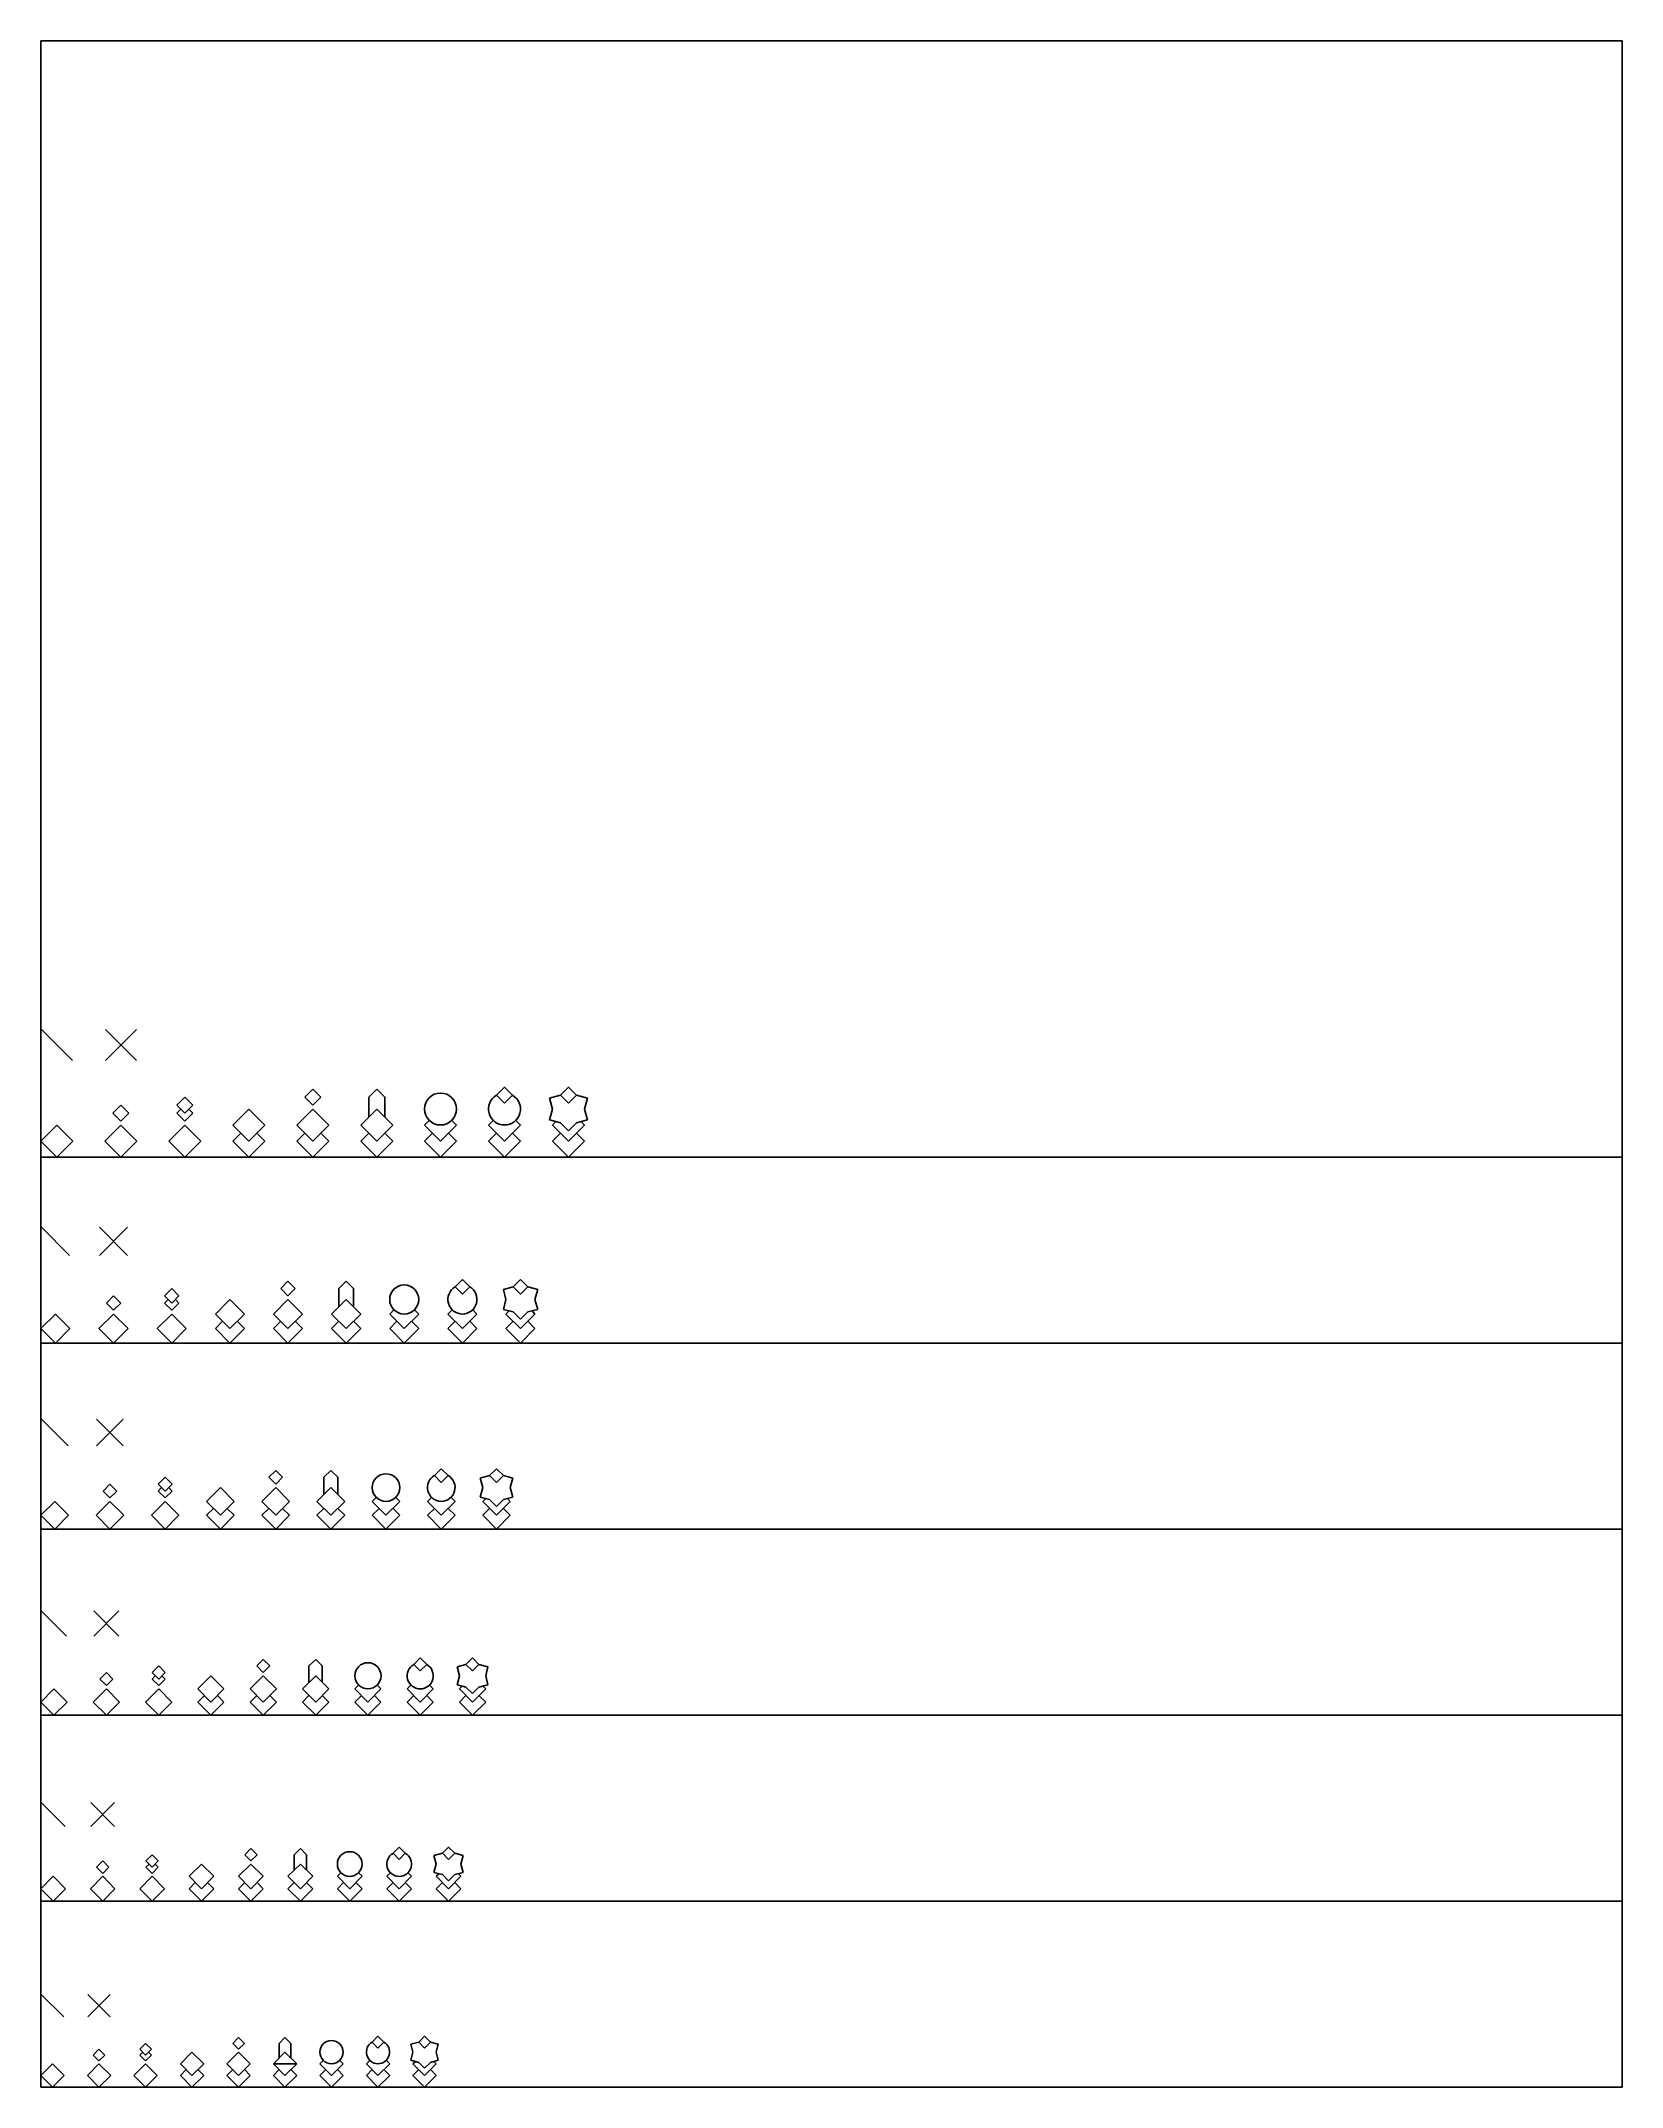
# Model space of a CAD drawing. Header units: inches. Extents: x 0 to 8.5, y 0 to 11.
import ezdxf

# ---------------------------------------------------------------- set-up
doc = ezdxf.new("R2010")
doc.units = ezdxf.units.IN
doc.header["$MEASUREMENT"] = 0
doc.layers.get('0').update_dxf_attribs({"lineweight": 25, "true_color": 0xffffff})
doc.layers.add('layer 1', color=3, linetype='Continuous', lineweight=25, true_color=0x00ff00)
doc.layers.add('layer 2', color=5, linetype='Continuous', lineweight=25, true_color=0x0000ff)

msp = doc.modelspace()

# ---------------------------------------------------------------- linework, layer by layer
for p, q in [((0, 0), (0, 11)), ((0, 11), (8.5, 11)), ((8.5, 0), (8.5, 11)), ((0, 5), (8.5, 5)), ((0, 4), (8.5, 4)), ((0, 3), (8.5, 3)), ((0, 2), (8.5, 2)), ((0, 1), (8.5, 1)), ((0, 0), (8.5, 0))]:
    msp.add_line(p, q)
at = {"layer": 'layer 1'}
for p, q in [((0.169, 5.519), (0.003, 5.685)), ((0.513, 5.685), (0.347, 5.519)), ((0.513, 5.519), (0.347, 5.685)), ((0.773, 5.322), (0.73, 5.279)), ((0.816, 5.279), (0.773, 5.322)), ((1.461, 5.365), (1.418, 5.322)), ((1.418, 5.322), (1.461, 5.279)), ((1.504, 5.322), (1.461, 5.365)), ((1.461, 5.279), (1.504, 5.322)), ((1.805, 5.365), (1.762, 5.322)), ((1.762, 5.322), (1.762, 5.215)), ((1.848, 5.322), (1.805, 5.365)), ((1.848, 5.322), (1.848, 5.215)), ((2.492, 5.375), (2.449, 5.332)), ((2.449, 5.332), (2.492, 5.289)), ((2.535, 5.332), (2.492, 5.375)), ((2.492, 5.289), (2.535, 5.332)), ((2.793, 5.332), (2.734, 5.317)), ((2.734, 5.317), (2.75, 5.258)), ((2.836, 5.375), (2.793, 5.332)), ((2.793, 5.332), (2.836, 5.289)), ((2.879, 5.332), (2.836, 5.375)), ((2.836, 5.289), (2.879, 5.332)), ((2.938, 5.317), (2.879, 5.332)), ((2.922, 5.258), (2.938, 5.317)), ((0.086, 5.172), (0, 5.086)), ((0.172, 5.086), (0.086, 5.172)), ((0.43, 5.172), (0.344, 5.086)), ((0.43, 5.279), (0.387, 5.236)), ((0.387, 5.236), (0.43, 5.193)), ((0.473, 5.236), (0.43, 5.279)), ((0.43, 5.193), (0.473, 5.236)), ((0.516, 5.086), (0.43, 5.172)), ((0.773, 5.172), (0.688, 5.086)), ((0.73, 5.279), (0.773, 5.236)), ((0.752, 5.258), (0.73, 5.236)), ((0.73, 5.236), (0.773, 5.193)), ((0.773, 5.236), (0.816, 5.279)), ((0.773, 5.193), (0.816, 5.236)), ((0.859, 5.086), (0.773, 5.172)), ((0.816, 5.236), (0.795, 5.258)), ((1.117, 5.258), (1.031, 5.172)), ((1.031, 5.172), (1.117, 5.086)), ((1.203, 5.172), (1.117, 5.258)), ((1.117, 5.086), (1.203, 5.172)), ((1.461, 5.258), (1.375, 5.172)), ((1.375, 5.172), (1.461, 5.086)), ((1.547, 5.172), (1.461, 5.258)), ((1.461, 5.086), (1.547, 5.172)), ((1.805, 5.258), (1.719, 5.172)), ((1.719, 5.172), (1.805, 5.086)), ((1.891, 5.172), (1.805, 5.258)), ((1.805, 5.086), (1.891, 5.172)), ((2.088, 5.197), (2.062, 5.172)), ((2.062, 5.172), (2.148, 5.086)), ((2.148, 5.086), (2.234, 5.172)), ((2.234, 5.172), (2.209, 5.197)), ((2.431, 5.197), (2.406, 5.172)), ((2.406, 5.172), (2.492, 5.086)), ((2.492, 5.086), (2.578, 5.172)), ((2.578, 5.172), (2.553, 5.197)), ((2.75, 5.258), (2.734, 5.199)), ((2.734, 5.199), (2.793, 5.183)), ((2.768, 5.19), (2.75, 5.172)), ((2.75, 5.172), (2.836, 5.086)), ((2.793, 5.183), (2.836, 5.14)), ((2.836, 5.14), (2.879, 5.183)), ((2.836, 5.086), (2.922, 5.172)), ((2.879, 5.183), (2.938, 5.199)), ((2.922, 5.172), (2.904, 5.19)), ((2.938, 5.199), (2.922, 5.258)), ((0, 5.086), (0.086, 5)), ((0.086, 5), (0.172, 5.086)), ((0.344, 5.086), (0.43, 5)), ((0.43, 5), (0.516, 5.086)), ((0.688, 5.086), (0.773, 5)), ((0.773, 5), (0.859, 5.086)), ((1.074, 5.129), (1.031, 5.086)), ((1.031, 5.086), (1.117, 5)), ((1.117, 5), (1.203, 5.086)), ((1.203, 5.086), (1.16, 5.129)), ((1.418, 5.129), (1.375, 5.086)), ((1.375, 5.086), (1.461, 5)), ((1.461, 5), (1.547, 5.086)), ((1.547, 5.086), (1.504, 5.129)), ((1.762, 5.129), (1.719, 5.086)), ((1.719, 5.086), (1.805, 5)), ((1.805, 5), (1.891, 5.086)), ((1.891, 5.086), (1.848, 5.129)), ((2.105, 5.129), (2.062, 5.086)), ((2.062, 5.086), (2.148, 5)), ((2.148, 5), (2.234, 5.086)), ((2.234, 5.086), (2.191, 5.129)), ((2.449, 5.129), (2.406, 5.086)), ((2.406, 5.086), (2.492, 5)), ((2.492, 5), (2.578, 5.086)), ((2.578, 5.086), (2.535, 5.129)), ((2.793, 5.129), (2.75, 5.086)), ((2.75, 5.086), (2.836, 5)), ((2.836, 5), (2.922, 5.086)), ((2.922, 5.086), (2.879, 5.129)), ((0.154, 4.471), (0.003, 4.622)), ((0.466, 4.622), (0.315, 4.471)), ((0.466, 4.471), (0.315, 4.622)), ((0.703, 4.293), (0.664, 4.254)), ((0.742, 4.254), (0.703, 4.293)), ((1.328, 4.332), (1.289, 4.293)), ((1.289, 4.293), (1.328, 4.254)), ((1.367, 4.293), (1.328, 4.332)), ((1.328, 4.254), (1.367, 4.293)), ((1.641, 4.332), (1.602, 4.293)), ((1.602, 4.293), (1.602, 4.195)), ((1.68, 4.293), (1.641, 4.332)), ((1.68, 4.293), (1.68, 4.195)), ((2.266, 4.341), (2.227, 4.302)), ((2.227, 4.302), (2.266, 4.263)), ((2.305, 4.302), (2.266, 4.341)), ((2.266, 4.263), (2.305, 4.302)), ((2.539, 4.302), (2.486, 4.288)), ((2.578, 4.341), (2.539, 4.302)), ((2.539, 4.302), (2.578, 4.263)), ((2.617, 4.302), (2.578, 4.341)), ((2.578, 4.263), (2.617, 4.302)), ((2.671, 4.288), (2.617, 4.302)), ((0.391, 4.254), (0.352, 4.215)), ((0.352, 4.215), (0.391, 4.176)), ((0.43, 4.215), (0.391, 4.254)), ((0.391, 4.176), (0.43, 4.215)), ((0.664, 4.254), (0.703, 4.215)), ((0.684, 4.234), (0.664, 4.215)), ((0.664, 4.215), (0.703, 4.176)), ((0.703, 4.215), (0.742, 4.254)), ((0.703, 4.176), (0.742, 4.215)), ((0.742, 4.215), (0.723, 4.234)), ((1.016, 4.234), (0.938, 4.156)), ((1.094, 4.156), (1.016, 4.234)), ((1.328, 4.234), (1.25, 4.156)), ((1.406, 4.156), (1.328, 4.234)), ((1.641, 4.234), (1.562, 4.156)), ((1.719, 4.156), (1.641, 4.234)), ((2.486, 4.288), (2.5, 4.234)), ((2.5, 4.234), (2.486, 4.181)), ((2.486, 4.181), (2.539, 4.167)), ((2.617, 4.167), (2.671, 4.181)), ((2.656, 4.234), (2.671, 4.288)), ((2.671, 4.181), (2.656, 4.234)), ((0.078, 4.156), (0, 4.078)), ((0, 4.078), (0.078, 4)), ((0.156, 4.078), (0.078, 4.156)), ((0.078, 4), (0.156, 4.078)), ((0.391, 4.156), (0.312, 4.078)), ((0.312, 4.078), (0.391, 4)), ((0.469, 4.078), (0.391, 4.156)), ((0.391, 4), (0.469, 4.078)), ((0.703, 4.156), (0.625, 4.078)), ((0.625, 4.078), (0.703, 4)), ((0.781, 4.078), (0.703, 4.156)), ((0.703, 4), (0.781, 4.078)), ((0.938, 4.156), (1.016, 4.078)), ((0.977, 4.117), (0.938, 4.078)), ((0.938, 4.078), (1.016, 4)), ((1.016, 4.078), (1.094, 4.156)), ((1.016, 4), (1.094, 4.078)), ((1.094, 4.078), (1.055, 4.117)), ((1.25, 4.156), (1.328, 4.078)), ((1.289, 4.117), (1.25, 4.078)), ((1.25, 4.078), (1.328, 4)), ((1.328, 4.078), (1.406, 4.156)), ((1.328, 4), (1.406, 4.078)), ((1.406, 4.078), (1.367, 4.117)), ((1.562, 4.156), (1.641, 4.078)), ((1.602, 4.117), (1.562, 4.078)), ((1.562, 4.078), (1.641, 4)), ((1.641, 4.078), (1.719, 4.156)), ((1.641, 4), (1.719, 4.078)), ((1.719, 4.078), (1.68, 4.117)), ((1.898, 4.179), (1.875, 4.156)), ((1.875, 4.156), (1.953, 4.078)), ((1.914, 4.117), (1.875, 4.078)), ((1.875, 4.078), (1.953, 4)), ((1.953, 4.078), (2.031, 4.156)), ((1.953, 4), (2.031, 4.078)), ((2.031, 4.078), (1.992, 4.117)), ((2.031, 4.156), (2.008, 4.179)), ((2.21, 4.179), (2.188, 4.156)), ((2.188, 4.156), (2.266, 4.078)), ((2.227, 4.117), (2.188, 4.078)), ((2.188, 4.078), (2.266, 4)), ((2.266, 4.078), (2.344, 4.156)), ((2.266, 4), (2.344, 4.078)), ((2.344, 4.078), (2.305, 4.117)), ((2.344, 4.156), (2.321, 4.179)), ((2.517, 4.173), (2.5, 4.156)), ((2.5, 4.156), (2.578, 4.078)), ((2.539, 4.117), (2.5, 4.078)), ((2.5, 4.078), (2.578, 4)), ((2.539, 4.167), (2.578, 4.128)), ((2.578, 4.128), (2.617, 4.167)), ((2.578, 4.078), (2.656, 4.156)), ((2.578, 4), (2.656, 4.078)), ((2.656, 4.078), (2.617, 4.117)), ((2.656, 4.156), (2.64, 4.173)), ((0.146, 3.448), (0.003, 3.591)), ((0.443, 3.591), (0.299, 3.448)), ((0.443, 3.448), (0.299, 3.591)), ((1.262, 3.315), (1.225, 3.278)), ((1.299, 3.278), (1.262, 3.315)), ((1.559, 3.315), (1.521, 3.278)), ((1.596, 3.278), (1.559, 3.315)), ((2.152, 3.324), (2.115, 3.287)), ((2.189, 3.287), (2.152, 3.324)), ((2.449, 3.324), (2.412, 3.287)), ((2.486, 3.287), (2.449, 3.324)), ((0.371, 3.241), (0.334, 3.204)), ((0.334, 3.204), (0.371, 3.167)), ((0.408, 3.204), (0.371, 3.241)), ((0.371, 3.167), (0.408, 3.204)), ((0.668, 3.278), (0.631, 3.241)), ((0.631, 3.241), (0.668, 3.204)), ((0.649, 3.223), (0.631, 3.204)), ((0.631, 3.204), (0.668, 3.167)), ((0.705, 3.241), (0.668, 3.278)), ((0.668, 3.204), (0.705, 3.241)), ((0.668, 3.167), (0.705, 3.204)), ((0.705, 3.204), (0.687, 3.223)), ((0.965, 3.223), (0.891, 3.148)), ((1.039, 3.148), (0.965, 3.223)), ((1.262, 3.223), (1.188, 3.148)), ((1.225, 3.278), (1.262, 3.241)), ((1.262, 3.241), (1.299, 3.278)), ((1.336, 3.148), (1.262, 3.223)), ((1.559, 3.223), (1.484, 3.148)), ((1.521, 3.278), (1.521, 3.186)), ((1.633, 3.148), (1.559, 3.223)), ((1.596, 3.278), (1.596, 3.186)), ((2.115, 3.287), (2.152, 3.25)), ((2.152, 3.25), (2.189, 3.287)), ((2.412, 3.287), (2.361, 3.273)), ((2.361, 3.273), (2.375, 3.223)), ((2.375, 3.223), (2.361, 3.172)), ((2.412, 3.287), (2.449, 3.25)), ((2.449, 3.25), (2.486, 3.287)), ((2.537, 3.273), (2.486, 3.287)), ((2.523, 3.223), (2.537, 3.273)), ((2.537, 3.172), (2.523, 3.223)), ((0.074, 3.148), (0, 3.074)), ((0.148, 3.074), (0.074, 3.148)), ((0.371, 3.148), (0.297, 3.074)), ((0.445, 3.074), (0.371, 3.148)), ((0.668, 3.148), (0.594, 3.074)), ((0.742, 3.074), (0.668, 3.148)), ((0.891, 3.148), (0.965, 3.074)), ((0.928, 3.111), (0.891, 3.074)), ((0.965, 3.074), (1.039, 3.148)), ((1.039, 3.074), (1.002, 3.111)), ((1.188, 3.148), (1.262, 3.074)), ((1.225, 3.111), (1.188, 3.074)), ((1.262, 3.074), (1.336, 3.148)), ((1.336, 3.074), (1.299, 3.111)), ((1.484, 3.148), (1.559, 3.074)), ((1.521, 3.111), (1.484, 3.074)), ((1.559, 3.074), (1.633, 3.148)), ((1.633, 3.074), (1.596, 3.111)), ((1.803, 3.17), (1.781, 3.148)), ((1.781, 3.148), (1.855, 3.074)), ((1.818, 3.111), (1.781, 3.074)), ((1.855, 3.074), (1.93, 3.148)), ((1.93, 3.074), (1.893, 3.111)), ((1.93, 3.148), (1.908, 3.17)), ((2.1, 3.17), (2.078, 3.148)), ((2.078, 3.148), (2.152, 3.074)), ((2.115, 3.111), (2.078, 3.074)), ((2.152, 3.074), (2.227, 3.148)), ((2.227, 3.074), (2.189, 3.111)), ((2.227, 3.148), (2.205, 3.17)), ((2.361, 3.172), (2.412, 3.158)), ((2.391, 3.164), (2.375, 3.148)), ((2.375, 3.148), (2.449, 3.074)), ((2.412, 3.111), (2.375, 3.074)), ((2.412, 3.158), (2.449, 3.121)), ((2.449, 3.121), (2.486, 3.158)), ((2.449, 3.074), (2.523, 3.148)), ((2.486, 3.158), (2.537, 3.172)), ((2.523, 3.074), (2.486, 3.111)), ((2.523, 3.148), (2.508, 3.164)), ((0, 3.074), (0.074, 3)), ((0.074, 3), (0.148, 3.074)), ((0.297, 3.074), (0.371, 3)), ((0.371, 3), (0.445, 3.074)), ((0.594, 3.074), (0.668, 3)), ((0.668, 3), (0.742, 3.074)), ((0.891, 3.074), (0.965, 3)), ((0.965, 3), (1.039, 3.074)), ((1.188, 3.074), (1.262, 3)), ((1.262, 3), (1.336, 3.074)), ((1.484, 3.074), (1.559, 3)), ((1.559, 3), (1.633, 3.074)), ((1.781, 3.074), (1.855, 3)), ((1.855, 3), (1.93, 3.074)), ((2.078, 3.074), (2.152, 3)), ((2.152, 3), (2.227, 3.074)), ((2.375, 3.074), (2.449, 3)), ((2.449, 3), (2.523, 3.074)), ((0.138, 2.424), (0.002, 2.56)), ((0.419, 2.56), (0.284, 2.424)), ((0.419, 2.424), (0.284, 2.56)), ((0.352, 2.229), (0.316, 2.193)), ((0.387, 2.193), (0.352, 2.229)), ((0.633, 2.264), (0.598, 2.229)), ((0.598, 2.229), (0.633, 2.193)), ((0.615, 2.211), (0.598, 2.193)), ((0.668, 2.229), (0.633, 2.264)), ((0.633, 2.193), (0.668, 2.229)), ((0.668, 2.193), (0.65, 2.211)), ((0.914, 2.211), (0.844, 2.141)), ((0.984, 2.141), (0.914, 2.211)), ((1.195, 2.211), (1.125, 2.141)), ((1.195, 2.299), (1.16, 2.264)), ((1.16, 2.264), (1.195, 2.229)), ((1.23, 2.264), (1.195, 2.299)), ((1.195, 2.229), (1.23, 2.264)), ((1.266, 2.141), (1.195, 2.211)), ((1.477, 2.211), (1.406, 2.141)), ((1.477, 2.299), (1.441, 2.264)), ((1.441, 2.264), (1.441, 2.176)), ((1.512, 2.264), (1.477, 2.299)), ((1.547, 2.141), (1.477, 2.211)), ((1.512, 2.264), (1.512, 2.176)), ((2.039, 2.307), (2.004, 2.272)), ((2.004, 2.272), (2.039, 2.237)), ((2.074, 2.272), (2.039, 2.307)), ((2.039, 2.237), (2.074, 2.272)), ((2.285, 2.272), (2.237, 2.259)), ((2.237, 2.259), (2.25, 2.211)), ((2.25, 2.211), (2.237, 2.163)), ((2.32, 2.307), (2.285, 2.272)), ((2.285, 2.272), (2.32, 2.237)), ((2.355, 2.272), (2.32, 2.307)), ((2.32, 2.237), (2.355, 2.272)), ((2.403, 2.259), (2.355, 2.272)), ((2.391, 2.211), (2.403, 2.259)), ((2.403, 2.163), (2.391, 2.211)), ((0.07, 2.141), (0, 2.07)), ((0.141, 2.07), (0.07, 2.141)), ((0.352, 2.141), (0.281, 2.07)), ((0.316, 2.193), (0.352, 2.158)), ((0.352, 2.158), (0.387, 2.193)), ((0.422, 2.07), (0.352, 2.141)), ((0.633, 2.141), (0.562, 2.07)), ((0.598, 2.193), (0.633, 2.158)), ((0.633, 2.158), (0.668, 2.193)), ((0.703, 2.07), (0.633, 2.141)), ((0.844, 2.141), (0.914, 2.07)), ((0.879, 2.105), (0.844, 2.07)), ((0.914, 2.07), (0.984, 2.141)), ((0.984, 2.07), (0.949, 2.105)), ((1.125, 2.141), (1.195, 2.07)), ((1.16, 2.105), (1.125, 2.07)), ((1.195, 2.07), (1.266, 2.141)), ((1.266, 2.07), (1.23, 2.105)), ((1.406, 2.141), (1.477, 2.07)), ((1.441, 2.105), (1.406, 2.07)), ((1.477, 2.07), (1.547, 2.141)), ((1.547, 2.07), (1.512, 2.105)), ((1.708, 2.161), (1.688, 2.141)), ((1.688, 2.141), (1.758, 2.07)), ((1.723, 2.105), (1.688, 2.07)), ((1.758, 2.07), (1.828, 2.141)), ((1.828, 2.07), (1.793, 2.105)), ((1.828, 2.141), (1.808, 2.161)), ((1.989, 2.161), (1.969, 2.141)), ((1.969, 2.141), (2.039, 2.07)), ((2.004, 2.105), (1.969, 2.07)), ((2.039, 2.07), (2.109, 2.141)), ((2.109, 2.07), (2.074, 2.105)), ((2.109, 2.141), (2.089, 2.161)), ((2.237, 2.163), (2.285, 2.15)), ((2.265, 2.155), (2.25, 2.141)), ((2.25, 2.141), (2.32, 2.07)), ((2.285, 2.105), (2.25, 2.07)), ((2.285, 2.15), (2.32, 2.115)), ((2.32, 2.115), (2.355, 2.15)), ((2.32, 2.07), (2.391, 2.141)), ((2.355, 2.15), (2.403, 2.163)), ((2.391, 2.07), (2.355, 2.105)), ((2.391, 2.141), (2.376, 2.155)), ((0, 2.07), (0.07, 2)), ((0.07, 2), (0.141, 2.07)), ((0.281, 2.07), (0.352, 2)), ((0.352, 2), (0.422, 2.07)), ((0.562, 2.07), (0.633, 2)), ((0.633, 2), (0.703, 2.07)), ((0.844, 2.07), (0.914, 2)), ((0.914, 2), (0.984, 2.07)), ((1.125, 2.07), (1.195, 2)), ((1.195, 2), (1.266, 2.07)), ((1.406, 2.07), (1.477, 2)), ((1.477, 2), (1.547, 2.07)), ((1.688, 2.07), (1.758, 2)), ((1.758, 2), (1.828, 2.07)), ((1.969, 2.07), (2.039, 2)), ((2.039, 2), (2.109, 2.07)), ((2.25, 2.07), (2.32, 2)), ((2.32, 2), (2.391, 2.07)), ((0.131, 1.401), (0.002, 1.529)), ((0.396, 1.529), (0.268, 1.401)), ((0.396, 1.401), (0.268, 1.529)), ((0.332, 1.216), (0.299, 1.183)), ((0.365, 1.183), (0.332, 1.216)), ((0.598, 1.249), (0.564, 1.216)), ((0.564, 1.216), (0.598, 1.183)), ((0.631, 1.216), (0.598, 1.249)), ((0.598, 1.183), (0.631, 1.216)), ((1.129, 1.282), (1.096, 1.249)), ((1.096, 1.249), (1.129, 1.216)), ((1.162, 1.249), (1.129, 1.282)), ((1.129, 1.216), (1.162, 1.249)), ((1.395, 1.282), (1.361, 1.249)), ((1.361, 1.249), (1.361, 1.166)), ((1.428, 1.249), (1.395, 1.282)), ((1.428, 1.249), (1.428, 1.166)), ((1.926, 1.29), (1.893, 1.257)), ((1.893, 1.257), (1.926, 1.224)), ((1.959, 1.257), (1.926, 1.29)), ((1.926, 1.224), (1.959, 1.257)), ((2.158, 1.257), (2.113, 1.245)), ((2.113, 1.245), (2.125, 1.199)), ((2.191, 1.29), (2.158, 1.257)), ((2.158, 1.257), (2.191, 1.224)), ((2.225, 1.257), (2.191, 1.29)), ((2.191, 1.224), (2.225, 1.257)), ((2.27, 1.245), (2.225, 1.257)), ((2.258, 1.199), (2.27, 1.245)), ((0.066, 1.133), (0, 1.066)), ((0.133, 1.066), (0.066, 1.133)), ((0.332, 1.133), (0.266, 1.066)), ((0.299, 1.183), (0.332, 1.149)), ((0.332, 1.149), (0.365, 1.183)), ((0.398, 1.066), (0.332, 1.133)), ((0.598, 1.133), (0.531, 1.066)), ((0.581, 1.199), (0.564, 1.183)), ((0.564, 1.183), (0.598, 1.149)), ((0.598, 1.149), (0.631, 1.183)), ((0.664, 1.066), (0.598, 1.133)), ((0.631, 1.183), (0.614, 1.199)), ((0.863, 1.199), (0.797, 1.133)), ((0.797, 1.133), (0.863, 1.066)), ((0.93, 1.133), (0.863, 1.199)), ((0.863, 1.066), (0.93, 1.133)), ((1.129, 1.199), (1.062, 1.133)), ((1.062, 1.133), (1.129, 1.066)), ((1.195, 1.133), (1.129, 1.199)), ((1.129, 1.066), (1.195, 1.133)), ((1.395, 1.199), (1.328, 1.133)), ((1.328, 1.133), (1.395, 1.066)), ((1.461, 1.133), (1.395, 1.199)), ((1.395, 1.066), (1.461, 1.133)), ((1.613, 1.152), (1.594, 1.133)), ((1.594, 1.133), (1.66, 1.066)), ((1.66, 1.066), (1.727, 1.133)), ((1.727, 1.133), (1.707, 1.152)), ((1.879, 1.152), (1.859, 1.133)), ((1.859, 1.133), (1.926, 1.066)), ((1.926, 1.066), (1.992, 1.133)), ((1.992, 1.133), (1.973, 1.152)), ((2.125, 1.199), (2.113, 1.154)), ((2.113, 1.154), (2.158, 1.142)), ((2.139, 1.147), (2.125, 1.133)), ((2.125, 1.133), (2.191, 1.066)), ((2.158, 1.142), (2.191, 1.109)), ((2.191, 1.109), (2.225, 1.142)), ((2.191, 1.066), (2.258, 1.133)), ((2.225, 1.142), (2.27, 1.154)), ((2.258, 1.133), (2.244, 1.147)), ((2.27, 1.154), (2.258, 1.199)), ((0, 1.066), (0.066, 1)), ((0.066, 1), (0.133, 1.066)), ((0.266, 1.066), (0.332, 1)), ((0.332, 1), (0.398, 1.066)), ((0.531, 1.066), (0.598, 1)), ((0.598, 1), (0.664, 1.066)), ((0.83, 1.1), (0.797, 1.066)), ((0.797, 1.066), (0.863, 1)), ((0.863, 1), (0.93, 1.066)), ((0.93, 1.066), (0.896, 1.1)), ((1.096, 1.1), (1.062, 1.066)), ((1.062, 1.066), (1.129, 1)), ((1.129, 1), (1.195, 1.066)), ((1.195, 1.066), (1.162, 1.1)), ((1.361, 1.1), (1.328, 1.066)), ((1.328, 1.066), (1.395, 1)), ((1.395, 1), (1.461, 1.066)), ((1.461, 1.066), (1.428, 1.1)), ((1.627, 1.1), (1.594, 1.066)), ((1.594, 1.066), (1.66, 1)), ((1.66, 1), (1.727, 1.066)), ((1.727, 1.066), (1.693, 1.1)), ((1.893, 1.1), (1.859, 1.066)), ((1.859, 1.066), (1.926, 1)), ((1.926, 1), (1.992, 1.066)), ((1.992, 1.066), (1.959, 1.1)), ((2.158, 1.1), (2.125, 1.066)), ((2.125, 1.066), (2.191, 1)), ((2.191, 1), (2.258, 1.066)), ((2.258, 1.066), (2.225, 1.1)), ((0.123, 0.377), (0.002, 0.498)), ((0.373, 0.498), (0.252, 0.377)), ((0.373, 0.377), (0.252, 0.498)), ((0.562, 0.234), (0.531, 0.203)), ((0.594, 0.203), (0.562, 0.234)), ((1.062, 0.266), (1.031, 0.234)), ((1.031, 0.234), (1.062, 0.203)), ((1.094, 0.234), (1.062, 0.266)), ((1.062, 0.203), (1.094, 0.234)), ((1.312, 0.266), (1.281, 0.234)), ((1.281, 0.234), (1.281, 0.156)), ((1.344, 0.234), (1.312, 0.266)), ((1.344, 0.234), (1.344, 0.156)), ((1.812, 0.273), (1.781, 0.242)), ((1.781, 0.242), (1.812, 0.21)), ((1.844, 0.242), (1.812, 0.273)), ((1.812, 0.21), (1.844, 0.242)), ((2.031, 0.242), (1.989, 0.23)), ((1.989, 0.23), (2, 0.188)), ((2.062, 0.273), (2.031, 0.242)), ((2.031, 0.242), (2.062, 0.21)), ((2.094, 0.242), (2.062, 0.273)), ((2.062, 0.21), (2.094, 0.242)), ((2.136, 0.23), (2.094, 0.242)), ((2.125, 0.188), (2.136, 0.23)), ((0.062, 0.125), (0, 0.062)), ((0.125, 0.062), (0.062, 0.125)), ((0.312, 0.125), (0.25, 0.062)), ((0.312, 0.203), (0.281, 0.172)), ((0.281, 0.172), (0.312, 0.141)), ((0.344, 0.172), (0.312, 0.203)), ((0.312, 0.141), (0.344, 0.172)), ((0.375, 0.062), (0.312, 0.125)), ((0.562, 0.125), (0.5, 0.062)), ((0.531, 0.203), (0.562, 0.172)), ((0.547, 0.188), (0.531, 0.172)), ((0.531, 0.172), (0.562, 0.141)), ((0.562, 0.172), (0.594, 0.203)), ((0.562, 0.141), (0.594, 0.172)), ((0.625, 0.062), (0.562, 0.125)), ((0.594, 0.172), (0.578, 0.188)), ((0.812, 0.188), (0.75, 0.125)), ((0.75, 0.125), (0.812, 0.062)), ((0.875, 0.125), (0.812, 0.188)), ((0.812, 0.062), (0.875, 0.125)), ((1.062, 0.188), (1, 0.125)), ((1, 0.125), (1.062, 0.062)), ((1.125, 0.125), (1.062, 0.188)), ((1.062, 0.062), (1.125, 0.125)), ((1.312, 0.188), (1.25, 0.125)), ((1.25, 0.125), (1.312, 0.062)), ((1.375, 0.125), (1.312, 0.188)), ((1.312, 0.062), (1.375, 0.125)), ((1.518, 0.143), (1.5, 0.125)), ((1.5, 0.125), (1.562, 0.062)), ((1.562, 0.062), (1.625, 0.125)), ((1.625, 0.125), (1.607, 0.143)), ((1.768, 0.143), (1.75, 0.125)), ((1.75, 0.125), (1.812, 0.062)), ((1.812, 0.062), (1.875, 0.125)), ((1.875, 0.125), (1.857, 0.143)), ((2, 0.188), (1.989, 0.145)), ((1.989, 0.145), (2.031, 0.133)), ((2.013, 0.138), (2, 0.125)), ((2, 0.125), (2.062, 0.062)), ((2.031, 0.133), (2.062, 0.102)), ((2.062, 0.102), (2.094, 0.133)), ((2.062, 0.062), (2.125, 0.125)), ((2.094, 0.133), (2.136, 0.145)), ((2.125, 0.125), (2.112, 0.138)), ((2.136, 0.145), (2.125, 0.188)), ((0, 0.062), (0.062, 0)), ((0.062, 0), (0.125, 0.062)), ((0.25, 0.062), (0.312, 0)), ((0.312, 0), (0.375, 0.062)), ((0.5, 0.062), (0.562, 0)), ((0.562, 0), (0.625, 0.062)), ((0.781, 0.094), (0.75, 0.062)), ((0.75, 0.062), (0.812, 0)), ((0.812, 0), (0.875, 0.062)), ((0.875, 0.062), (0.844, 0.094)), ((1.031, 0.094), (1, 0.062)), ((1, 0.062), (1.062, 0)), ((1.062, 0), (1.125, 0.062)), ((1.125, 0.062), (1.094, 0.094)), ((1.281, 0.094), (1.25, 0.062)), ((1.25, 0.062), (1.312, 0)), ((1.312, 0), (1.375, 0.062)), ((1.375, 0.062), (1.344, 0.094)), ((1.531, 0.094), (1.5, 0.062)), ((1.5, 0.062), (1.562, 0)), ((1.562, 0), (1.625, 0.062)), ((1.625, 0.062), (1.594, 0.094)), ((1.781, 0.094), (1.75, 0.062)), ((1.75, 0.062), (1.812, 0)), ((1.812, 0), (1.875, 0.062)), ((1.875, 0.062), (1.844, 0.094)), ((2.031, 0.094), (2, 0.062)), ((2, 0.062), (2.062, 0)), ((2.062, 0), (2.125, 0.062)), ((2.125, 0.062), (2.094, 0.094))]:
    msp.add_line(p, q, dxfattribs=at)
for centre, radius in [((2.148, 5.258), 0.0859), ((1.953, 4.234), 0.0781), ((1.855, 3.223), 0.0742), ((1.758, 2.211), 0.0703), ((1.66, 1.199), 0.0664), ((1.562, 0.188), 0.0625)]:
    msp.add_circle(centre, radius, dxfattribs=at)
for centre, radius in [((2.492, 5.258), 0.0859), ((2.266, 4.234), 0.0781), ((2.152, 3.223), 0.0742), ((2.039, 2.211), 0.0703), ((1.926, 1.199), 0.0664), ((1.812, 0.188), 0.0625)]:
    msp.add_arc(centre, radius, 120, 60, dxfattribs=at)
at = {"layer": 'layer 2'}
msp.add_line((1.25, 0.125), (1.375, 0.125), dxfattribs=at)

doc.saveas('drawing.dxf')
